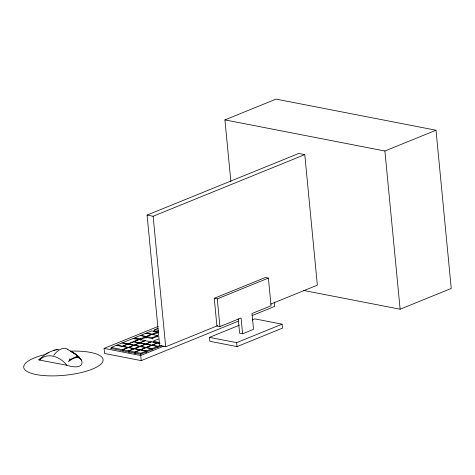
<?xml version="1.0" encoding="UTF-8"?>
<svg xmlns="http://www.w3.org/2000/svg" width="475" height="475" viewBox="0 0 475 475"><rect width="100%" height="100%" fill="white"/><g stroke="black" fill="none" stroke-linecap="round" stroke-linejoin="round"><path stroke-width="0.71" d="M69.938 358.631L69.053 360.584C71.666 358.714 76.178 355.472 79.663 357.693A43.682 29.539 67.9 0 0 74.771 353.703L67.949 349.582M44.413 355.169L38.748 359.919L66.827 365.251C84.235 371.011 87.833 360.216 71.535 351.815M53.752 355.276C56.204 351.987 59.547 348.822 63.787 348.294A15.901 8.918 -60.6 0 1 67.949 349.582M39.663 359.967C47.815 351.488 60.741 357.224 66.827 365.251M68.382 361.517C71.707 359.391 76.813 355.324 80.441 358.94A11.204 5.231 6.9 0 1 81.172 359.997M38.831 359.735L40.078 359.047M46.782 353.56L45.558 354.303L50.19 351.678L55.047 350.033M47.678 353.026L48.907 352.284M230.856 181.48L224.924 119.89L276.052 99.115L436.014 130.227L451.25 288.438L400.128 309.219L303.418 290.409M217.847 325.589L165.692 346.786L159.659 345.61L147.09 215.08L298.745 153.455L304.784 154.624L317.348 285.154L270.685 304.119M147.09 215.08L153.128 216.256L304.784 154.624M224.924 119.89L384.892 151.002L436.014 130.227M242.612 333.782L241.086 317.959L219.937 326.557L216.915 325.969L214.249 298.282L265.377 277.507L268.393 278.089L271.059 305.781L252.011 313.518L253.531 329.341L242.612 333.782L239.596 333.195L238.207 318.808M214.249 298.282L217.271 298.87L268.393 278.089M238.432 321.124L141.223 360.626L104.583 353.495L104.09 348.395L158.169 326.42M135.048 339.055L134.918 337.695L140.214 335.546L145.837 336.638L145.968 337.998M154.993 331.657L154.797 329.62L158.11 328.272M111.18 347.468L116.476 345.313L127.728 347.504L122.431 349.653L111.18 347.468L111.31 348.822M154.773 330.457L153.401 331.016L158.395 331.983M134.918 337.695L140.547 338.794L145.837 336.638M157.201 332.025L151.905 334.174L146.276 333.082L151.572 330.927L157.201 332.025L157.332 333.379M146.763 337.921L146.632 336.561L151.929 334.412L157.558 335.504L157.688 336.864M152.433 334.786L157.581 332.696M146.632 336.561L152.261 337.66L157.558 335.504M123.049 349.778L128.345 347.623L133.968 348.721L128.672 350.871L123.049 349.778L123.179 351.132M157.825 336.223L152.143 338.532L146.11 337.357L140.541 339.619L134.918 338.527M129.087 350.948L134.377 348.798L140.006 349.891L134.71 352.046L129.087 350.948L129.218 352.308M158.323 339.067L153.027 341.222L158.65 342.315M135.25 353.483L135.12 352.123L140.416 349.974L146.039 351.067L146.169 352.426M135.12 352.123L140.748 353.216L146.039 351.067M151.721 348.757L146.098 347.664L140.802 349.814L146.425 350.912L151.721 348.757L151.852 350.117M152.107 348.603L157.403 346.447L151.774 345.355L146.484 347.504L152.107 348.603L152.237 349.956M159.564 343.455L157.457 343.045L152.16 345.2L157.789 346.293L159.772 345.485M162.07 345.503L140.6 354.225L110.627 348.395M104.09 348.395L140.737 355.526L164.012 346.067M252.124 315.56L274.716 306.375L274.295 302.005M252.213 319.996L254.927 318.897L282.091 324.176L282.471 328.136L237.025 346.602L209.861 341.317L209.481 337.363L239.323 325.233M209.481 337.363L236.645 342.647L282.091 324.176M56.008 349.82L58.627 349.392M53.723 350.324L57.327 349.523M154.797 329.62L158.317 330.303M153.104 342.018L160.087 343.372M78.351 357.497L75.982 356.606M73.494 352.8L74.254 353.353A35.483 23.993 67.9 0 1 77.437 355.923M384.892 151.002L400.128 309.219M236.645 342.647L237.025 346.602M217.271 298.87L219.937 326.557M153.128 216.256L165.692 346.786M159.066 342.392L159.196 343.752M157.789 346.293L157.92 347.652M152.261 337.66L152.392 339.013M146.425 350.912L146.555 352.266M140.547 338.794L140.677 340.147M140.748 353.216L140.879 354.576M140.737 355.526L141.223 360.626M134.71 352.046L134.841 353.4M128.672 350.871L128.802 352.23M122.431 349.653L122.562 351.013M78.209 356.636A35.483 23.993 67.9 0 1 80.441 358.94M71.725 351.767A43.682 29.539 67.9 0 1 73.762 353.02M70.229 351.156A39.882 11.863 -5.5 0 1 98.539 365.952A39.882 11.863 -5.5 0 1 35.002 374.306A39.882 11.863 -5.5 0 1 45.665 354.386M121.95 342.968L116.654 345.117L122.283 346.216L127.573 344.06L121.95 342.968M133.119 338.432L122.532 342.73L128.155 343.829L138.742 339.524L133.119 338.432M145.89 333.236L140.6 335.392L146.223 336.484L151.519 334.335L145.89 333.236M127.989 344.143L122.692 346.293L128.315 347.385L133.612 345.236L127.989 344.143M133.665 341.834L128.375 343.983L133.998 345.082L139.294 342.926L133.665 341.834M139.347 339.524L134.051 341.673L139.68 342.772L144.976 340.617L139.347 339.524M134.021 345.313L128.731 347.468L134.354 348.561L139.65 346.412L134.021 345.313M139.703 343.009L134.407 345.159L140.036 346.251L145.332 344.102L139.703 343.009M145.386 340.7L140.089 342.849L145.718 343.947L151.008 341.792L145.386 340.7M140.06 346.489L134.763 348.644L140.392 349.737L145.683 347.581L140.06 346.489M145.742 344.179L140.446 346.334L146.074 347.427L151.365 345.277L145.742 344.179M151.418 341.875L146.128 344.025L151.751 345.117L157.047 342.968L151.418 341.875"/></g></svg>
